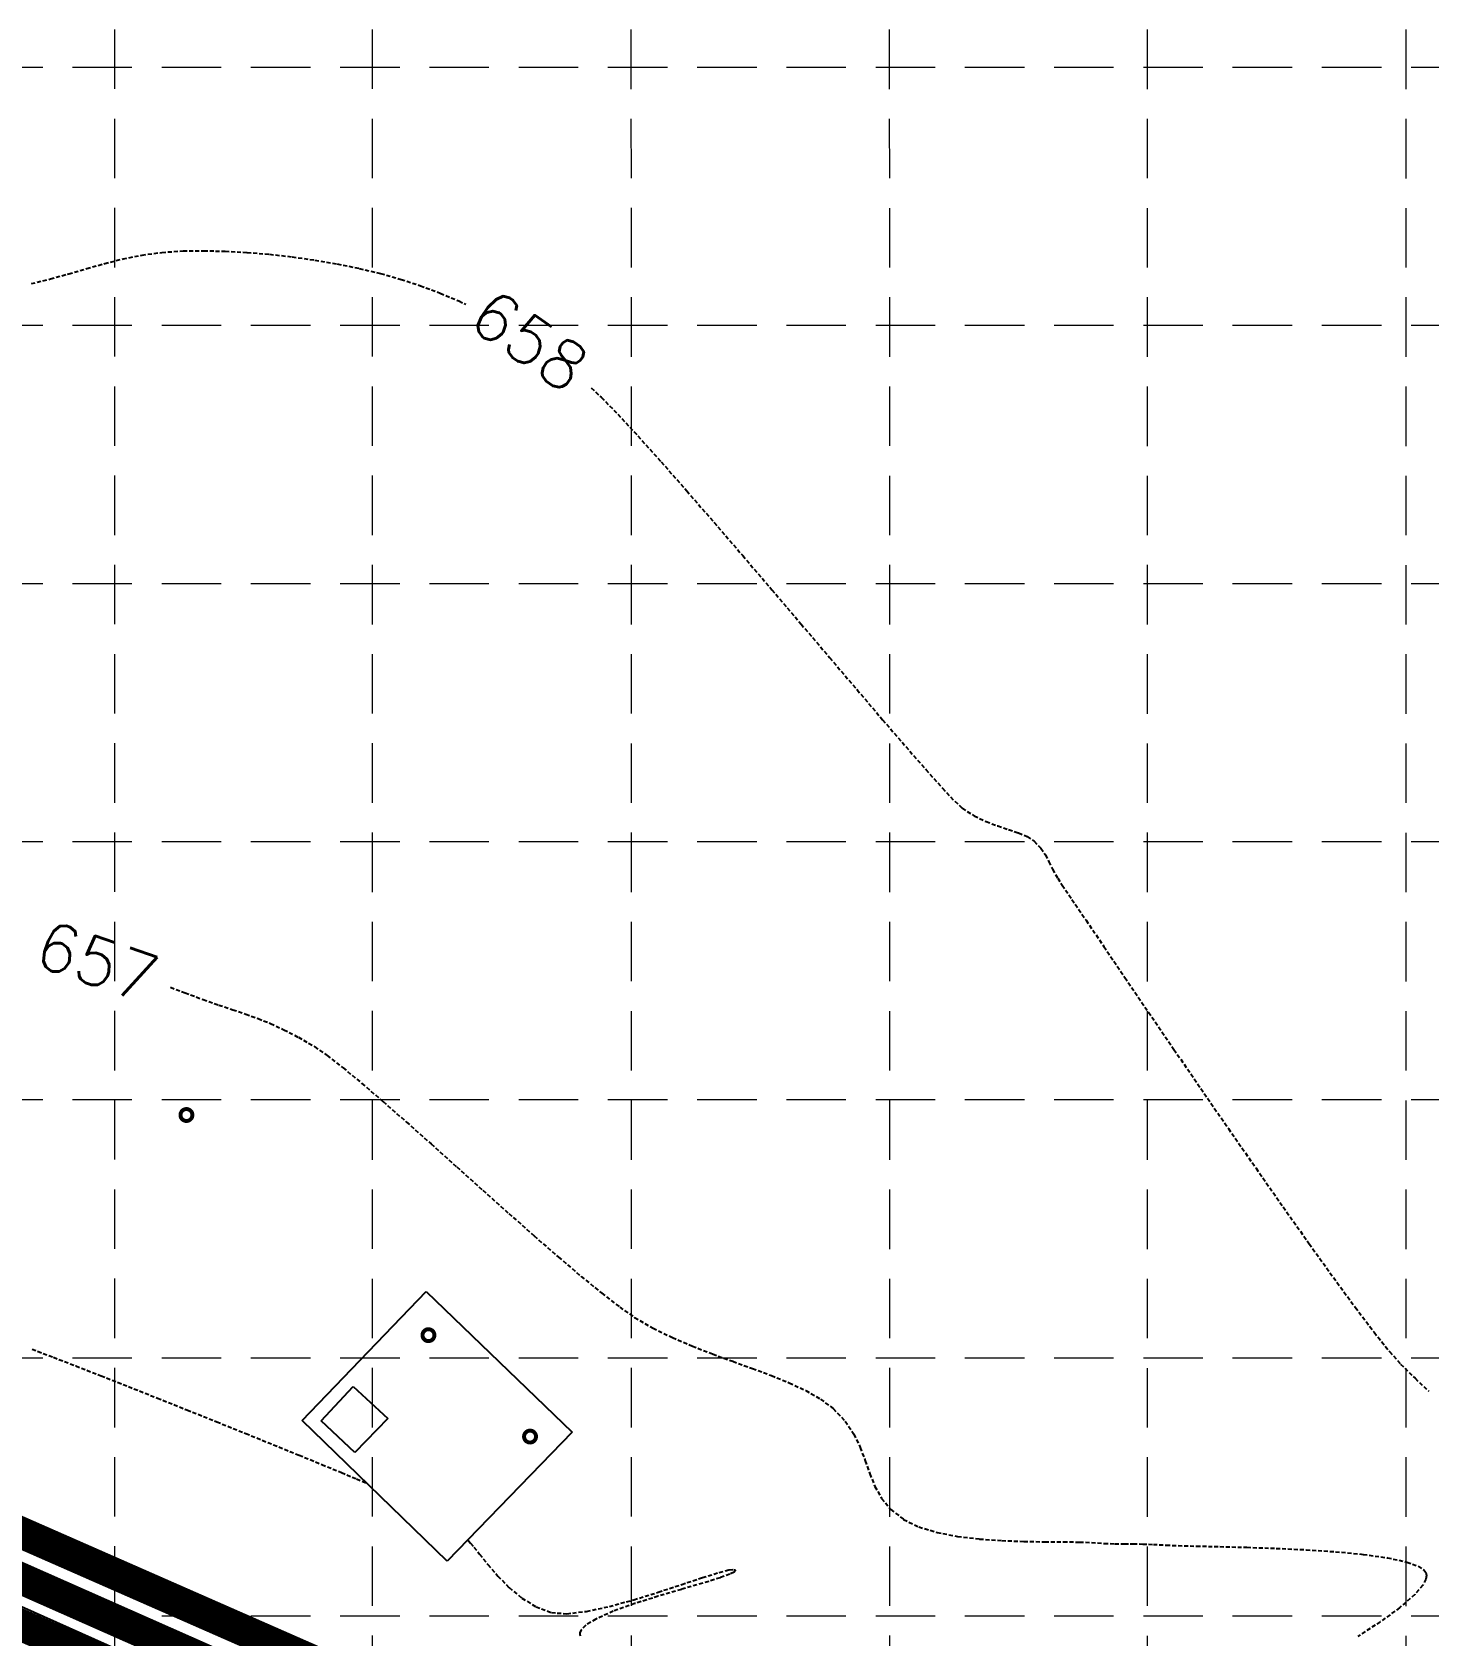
# Model space of a CAD drawing. Header units: inches. Extents: x 2507435 to 2508087, y 7097652 to 7098695.
# Drawn here: x 2507528.2 to 2507616.3, y 7098205.1 to 7098306.2 of the extents above; entities that cross this region are included whole.
import ezdxf

# ---------------------------------------------------------------- set-up
doc = ezdxf.new("R2010")
doc.units = ezdxf.units.IN
doc.header["$MEASUREMENT"] = 0
doc.linetypes.add('HIDDEN', pattern=[0.375, 0.25, -0.125])
for name, color, linetype in [('CONT-MNR', 8, 'HIDDEN'), ('E-CONCRETE', 7, 'Continuous'), ('E-FENCE', 7, 'FENCE_LINE'), ('E-UTILITIES', 5, 'Continuous'), ('GRID', 254, 'HIDDEN'), ('LIMITS OF DISTURBANCE', 1, 'HIDDEN'), ('SILT FENCE', 200, 'Continuous')]:
    doc.layers.add(name, color=color, linetype=linetype)
doc.styles.get("Standard").update_dxf_attribs({"font": 'ARIAL.TTF'})
doc.linetypes.add('FENCE_LINE', pattern='A,0.75,-0.2,["x",Standard,S=0.1,R=0,X=-0.1,Y=-0.05],-0.075', length=1.025)

msp = doc.modelspace()

# ---------------------------------------------------------------- linework, layer by layer
at = {"layer": 'CONT-MNR', "color": 35}
for points, elevation in [([(2507532.798995416, 7098291.620481621), (2507533.953174361, 7098291.909161873)], 658), ([(2507536.405726836, 7098292.32328088), (2507537.745926755, 7098292.41196875)], 658), ([(2507539.039742041, 7098292.425703757), (2507540.387351045, 7098292.394606726)], 658), ([(2507540.387351045, 7098292.394606726), (2507541.775174143, 7098292.319432582)], 658), ([(2507529.373889418, 7098290.648463176), (2507530.530266139, 7098290.97175683)], 658), ([(2507531.664997074, 7098291.301888125), (2507532.798995416, 7098291.620481621)], 658), ([(2507548.84221431, 7098291.308827588), (2507550.186149927, 7098290.985044221)], 658), ([(2507550.186149927, 7098290.985044221), (2507551.47524229, 7098290.622468228)], 658), ([(2507565.137068106, 7098282.120792419), (2507566.406641462, 7098280.748049762)], 658), ([(2507569.478232058, 7098277.287593003), (2507571.204204261, 7098275.298812404)], 658), ([(2507574.846389885, 7098271.051480513), (2507576.686558269, 7098268.891862726)], 658), ([(2507580.214933591, 7098264.748057216), (2507581.827095491, 7098262.862802995)], 658), ([(2507585.599207928, 7098258.547235478), (2507586.375045925, 7098257.720333856)], 658), ([(2507586.375045925, 7098257.720333856), (2507586.846746651, 7098257.281687258)], 658), ([(2507588.351040008, 7098256.438844885), (2507589.081992359, 7098256.162730544)], 658), ([(2507589.081992359, 7098256.162730544), (2507589.771072488, 7098255.936160589)], 658), ([(2507589.771072488, 7098255.936160589), (2507590.397473389, 7098255.723639887)], 658), ([(2507590.397473389, 7098255.723639887), (2507590.94038806, 7098255.489673304)], 658), ([(2507592.086583293, 7098254.33827982), (2507592.299322868, 7098253.906812504)], 658), ([(2507594.645611273, 7098250.222031997), (2507595.770153322, 7098248.560665051)], 658), ([(2507536.941915763, 7098245.990246296), (2507537.863216047, 7098245.647601789)], 657), ([(2507538.998423598, 7098245.220807382), (2507539.988725357, 7098244.874063303)], 657), ([(2507540.871857706, 7098244.578179311), (2507541.685557024, 7098244.303965164)], 657), ([(2507541.685557024, 7098244.303965164), (2507542.467559693, 7098244.022230621)], 657), ([(2507542.467559693, 7098244.022230621), (2507543.255602094, 7098243.703785442)], 657), ([(2507544.087420608, 7098243.319439383), (2507545.000751616, 7098242.840002204)], 657), ([(2507546.033331498, 7098242.236283666), (2507546.816144799, 7098241.69861962)], 657), ([(2507547.817550167, 7098240.920200996), (2507549.005605408, 7098239.936827321)], 657), ([(2507549.005605408, 7098239.936827321), (2507550.348368326, 7098238.784298115)], 657), ([(2507601.880983009, 7098239.609836256), (2507603.617853569, 7098237.093545774)], 658), ([(2507603.617853569, 7098237.093545774), (2507605.36078849, 7098234.584924764)], 658), ([(2507605.36078849, 7098234.584924764), (2507607.070987324, 7098232.143524622)], 658), ([(2507556.627652849, 7098233.198616569), (2507558.264821214, 7098231.737302629)], 657), ([(2507559.865044082, 7098230.321630321), (2507561.396379256, 7098228.987399172)], 657), ([(2507562.826884541, 7098227.770408707), (2507564.124617741, 7098226.706458453)], 657), ([(2507610.237974946, 7098227.700592511), (2507611.61716284, 7098225.818163333)], 658), ([(2507564.124617741, 7098226.706458453), (2507565.257636661, 7098225.831347936)], 657), ([(2507565.257636661, 7098225.831347936), (2507566.193999104, 7098225.180876682)], 657), ([(2507566.193999104, 7098225.180876682), (2507567.358036327, 7098224.506140852)], 657), ([(2507611.61716284, 7098225.818163333), (2507612.808412859, 7098224.241160596)], 658), ([(2507568.579668034, 7098223.907021488), (2507569.837938495, 7098223.368438953)], 657), ([(2507569.837938495, 7098223.368438953), (2507571.11189198, 7098222.875313599)], 657), ([(2507613.772924557, 7098223.029135694), (2507614.471897487, 7098222.241640021)], 658), ([(2507532.566291799, 7098221.501939576), (2507534.294425647, 7098220.820610926)], 656), ([(2507574.81829327, 7098221.517884251), (2507575.945421543, 7098221.055791236)], 657), ([(2507534.294425647, 7098220.820610926), (2507536.114932107, 7098220.097981433)], 656), ([(2507536.114932107, 7098220.097981433), (2507537.983371638, 7098219.352139317)], 656), ([(2507541.686291744, 7098217.863170072), (2507543.431893236, 7098217.156219374)], 656), ([(2507581.016908371, 7098215.324640108), (2507581.341127748, 7098214.529210337)], 657), ([(2507555.662427438, 7098211.137284119), (2507555.71986391, 7098211.086574282)], 656), ([(2507587.935272087, 7098211.21132857), (2507589.346671477, 7098211.110957486)], 657), ([(2507589.346671477, 7098211.110957486), (2507590.73619862, 7098211.058947798)], 657), ([(2507590.73619862, 7098211.058947798), (2507592.049801081, 7098211.037901171)], 657), ([(2507594.994536024, 7098210.986556305), (2507595.801220949, 7098210.93419668)], 657), ([(2507556.069442689, 7098210.699844667), (2507556.422252252, 7098210.260448698)], 656), ([(2507595.801220949, 7098210.93419668), (2507596.473092229, 7098210.90977066)], 657), ([(2507599.698910689, 7098210.826488882), (2507600.451073532, 7098210.7933374)], 657), ([(2507601.607517679, 7098210.764055978), (2507603.080431134, 7098210.731047364)], 657), ([(2507603.080431134, 7098210.731047364), (2507604.782001899, 7098210.686714301)], 657), ([(2507604.782001899, 7098210.686714301), (2507606.624417976, 7098210.623459538)], 657), ([(2507608.519867369, 7098210.533685818), (2507610.380538081, 7098210.409795888)], 657), ([(2507570.470595491, 7098208.775715787), (2507571.528982284, 7098209.105877209)], 656), ([(2507572.197052731, 7098208.991229838), (2507571.58043421, 7098208.764982697)], 656), ([(2507572.136112106, 7098209.259637444), (2507572.422230378, 7098209.292566741)], 656), ([(2507572.422230378, 7098209.292566741), (2507572.521864066, 7098209.268854059)], 656), ([(2507572.540350931, 7098209.20826162), (2507572.466868612, 7098209.130839389)], 656), ([(2507572.542242053, 7098209.242011697), (2507572.540350931, 7098209.20826162)], 656), ([(2507616.056994116, 7098209.100517995), (2507616.088791517, 7098209.012699167)], 657), ([(2507616.088791517, 7098209.012699167), (2507616.10079451, 7098208.911406153)], 657), ([(2507557.575958368, 7098208.876575738), (2507558.29151088, 7098208.149730631)], 656), ([(2507571.58043421, 7098208.764982697), (2507570.484790614, 7098208.425699571)], 656), ([(2507615.864793804, 7098208.302217457), (2507615.362259625, 7098207.711919215)], 657), ([(2507616.063523103, 7098208.687259345), (2507615.864793804, 7098208.302217457)], 657), ([(2507616.10079451, 7098208.911406153), (2507616.063523103, 7098208.687259345)], 657), ([(2507563.169940279, 7098206.647897945), (2507564.605496835, 7098206.958402025)], 656), ([(2507566.204679808, 7098207.137674898), (2507564.854076941, 7098206.655191352)], 656), ([(2507566.141061831, 7098207.380034124), (2507567.688914069, 7098207.85919597)], 656), ([(2507560.949737266, 7098206.57466695), (2507561.922113357, 7098206.502120161)], 656), ([(2507564.854076941, 7098206.655191352), (2507563.745104814, 7098206.164595033)], 656), ([(2507562.747761576, 7098205.296428663), (2507562.740645669, 7098205.203363814)], 656)]:
    msp.add_lwpolyline(points, dxfattribs=dict(at, elevation=elevation))
at = {"layer": 'CONT-MNR', "color": 35, "extrusion": (-0.197170473919284, 0.9803692183123893, 0), "elevation": 6464535.232422095}
msp.add_lwpolyline([(-3857882.681312188, 658.0000000000009), (-3857883.90051891, 658.0000000000009)], dxfattribs=at)
at = {"layer": 'CONT-MNR', "color": 35, "extrusion": (0.1368767251828471, -0.990588089017438, 0), "elevation": -6688260.456313306}
msp.add_lwpolyline([(3455525.434666262, 658.0000000000009), (3455526.703891833, 658.0000000000009)], dxfattribs=at)
at = {"layer": 'CONT-MNR', "color": 35, "extrusion": (0.01061529706075153, -0.9999436561468411, 0), "elevation": -7071274.208759351}
msp.add_lwpolyline([(2582746.944165335, 658), (2582748.238053524, 658)], dxfattribs=at)
at = {"layer": 'CONT-MNR', "color": 35, "extrusion": (-0.08348266517196909, -0.9965092295687908, 0), "elevation": -7282850.080913417}
msp.add_lwpolyline([(1906204.161494393, 658.0000000000009), (1906205.580906808, 658.0000000000009)], dxfattribs=at)
at = {"layer": 'CONT-MNR', "color": 35, "extrusion": (-0.1121167776695564, -0.9936950378083789, 0), "elevation": -7334675.399273019}
msp.add_lwpolyline([(1695895.576101315, 658.0000000000009), (1695897.012671258, 658.0000000000009)], dxfattribs=at)
at = {"layer": 'CONT-MNR', "color": 35, "extrusion": (-0.1407553689892517, -0.9900444061256545, 0), "elevation": -7380574.694965326}
msp.add_lwpolyline([(1483457.806048306, 658.0000000000009), (1483459.247385328, 658.0000000000009)], dxfattribs=at)
at = {"layer": 'CONT-MNR', "color": 35, "extrusion": (-0.1701323033982317, -0.9854212293940151, 0), "elevation": -7421422.05297609}
msp.add_lwpolyline([(1263340.365149332, 658.0000000000009), (1263341.798935435, 658.0000000000009)], dxfattribs=at)
at = {"layer": 'CONT-MNR', "color": 35, "extrusion": (0.2793511905676953, -0.9601889982333746, 0), "elevation": -6115219.258325508}
msp.add_lwpolyline([(4390619.261852041, 658), (4390620.443630771, 658)], dxfattribs=at)
at = {"layer": 'CONT-MNR', "color": 35, "extrusion": (-0.2010068325536017, -0.9795898393035569, 0), "elevation": -7457448.492791205}
msp.add_lwpolyline([(1029562.900799889, 658.0000000000009), (1029564.314860342, 658.0000000000009)], dxfattribs=at)
at = {"layer": 'CONT-MNR', "color": 35, "extrusion": (-0.2412758639470357, 0.9704565716592432, 0), "elevation": 6283576.491290703}
msp.add_lwpolyline([(-4146093.332840014, 658.0000000000009), (-4146094.568274691, 658.0000000000009)], dxfattribs=at)
at = {"layer": 'CONT-MNR', "color": 35, "extrusion": (-0.311827702950938, -0.9501386654969587, 0), "elevation": -7526284.395897578}
msp.add_lwpolyline([(169077.9526691888, 658), (169079.2373969136, 658)], dxfattribs=at)
at = {"layer": 'CONT-MNR', "color": 35, "extrusion": (-0.35141395442285, -0.9362201838440011, 0), "elevation": -7526751.585276761}
msp.add_lwpolyline([(-146816.7905379063, 658), (-146815.4508023206, 658)], dxfattribs=at)
at = {"layer": 'CONT-MNR', "color": 35, "extrusion": (-0.3877081856416759, -0.9217821666676135, 0), "elevation": -7515276.098790297}
msp.add_lwpolyline([(-440646.5272889473, 658.0000000000009), (-440645.2553808303, 658.0000000000009)], dxfattribs=at)
at = {"layer": 'CONT-MNR', "color": 35, "extrusion": (-0.426046344523453, -0.9047013387401409, 0), "elevation": -7490166.488092155}
msp.add_lwpolyline([(-755611.7143080668, 658), (-755611.230697874, 658)], dxfattribs=at)
at = {"layer": 'CONT-MNR', "color": 35, "extrusion": (0.6778459709501636, 0.7352039442675958, 0), "elevation": 6918428.017420141}
msp.add_lwpolyline([(2967972.510203067, 658.0000000000009), (2967971.646857781, 658.0000000000009)], dxfattribs=at)
at = {"layer": 'CONT-MNR', "color": 35, "extrusion": (0.7161194679224314, 0.6979777271965731, 0), "elevation": 6750159.033408819}
msp.add_lwpolyline([(3332994.89235507, 658), (3332993.400337016, 658)], dxfattribs=at)
at = {"layer": 'CONT-MNR', "color": 35, "extrusion": (0.7444463819595852, 0.6676822480696063, 0), "elevation": 6606144.786234707}
msp.add_lwpolyline([(3610031.845448827, 658), (3610029.659186084, 658)], dxfattribs=at)
at = {"layer": 'CONT-MNR', "color": 35, "extrusion": (0.7509352388276407, 0.6603758528950574, 0), "elevation": 6570553.20289294}
msp.add_lwpolyline([(3674410.658167182, 658.0000000000009), (3674408.21734236, 658.0000000000009)], dxfattribs=at)
at = {"layer": 'CONT-MNR', "color": 35, "extrusion": (0.7581504794786159, 0.6520796350648783, 0), "elevation": 6529757.077233866}
msp.add_lwpolyline([(3746424.705529128, 658), (3746421.941970787, 658)], dxfattribs=at)
at = {"layer": 'CONT-MNR', "color": 35, "extrusion": (0.7600526237526515, 0.6498615307330559, 0), "elevation": 6518782.132328048}
msp.add_lwpolyline([(3765485.940248148, 658), (3765483.108682619, 658)], dxfattribs=at)
at = {"layer": 'CONT-MNR', "color": 35, "extrusion": (0.7615481882214493, 0.648108291118566, 0), "elevation": 6510087.403880024}
msp.add_lwpolyline([(3780492.572932696, 658), (3780489.792241929, 658)], dxfattribs=at)
at = {"layer": 'CONT-MNR', "color": 35, "extrusion": (0.7612088769444764, 0.6485067815072785, 0), "elevation": 6512065.145306946}
msp.add_lwpolyline([(3777082.024351763, 658), (3777079.362565287, 658)], dxfattribs=at)
at = {"layer": 'CONT-MNR', "color": 35, "extrusion": (0.7576258684234973, 0.6526890863922435, 0), "elevation": 6532767.56229108}
msp.add_lwpolyline([(3741156.27394863, 658), (3741154.036873227, 658)], dxfattribs=at)
at = {"layer": 'CONT-MNR', "color": 35, "extrusion": (0.7533690354440282, 0.6575979747795264, 0), "elevation": 6556937.770872505}
msp.add_lwpolyline([(3698628.478157938, 658), (3698626.546818376, 658)], dxfattribs=at)
at = {"layer": 'CONT-MNR', "color": 35, "extrusion": (0.7455695245309043, 0.6664278536276538, 0), "elevation": 6600056.611050287}
msp.add_lwpolyline([(3621121.924881228, 658.0000000000009), (3621120.36139203, 658.0000000000009)], dxfattribs=at)
at = {"layer": 'CONT-MNR', "color": 35, "extrusion": (-0.5392379405508682, -0.8421534560105174, 0), "elevation": -7330007.868416855}
msp.add_lwpolyline([(-1715876.708843034, 658), (-1715875.815566659, 658)], dxfattribs=at)
at = {"layer": 'CONT-MNR', "color": 35, "extrusion": (-0.4329117065810421, -0.9014363284808804, 0), "elevation": -7484190.575299571}
msp.add_lwpolyline([(-812487.9064309723, 658), (-812487.0721872798, 658)], dxfattribs=at)
at = {"layer": 'CONT-MNR', "color": 35, "extrusion": (-0.5527167668851117, -0.833369171258494, 0), "elevation": -7301454.852051782}
msp.add_lwpolyline([(-1833575.840930219, 658), (-1833575.314607132, 658)], dxfattribs=at)
at = {"layer": 'CONT-MNR', "color": 35, "extrusion": (0.7172807560701759, 0.6967842686021241, 0), "elevation": 6744599.597274179}
msp.add_lwpolyline([(3344191.630773602, 658.0000000000009), (3344191.015593056, 658.0000000000009)], dxfattribs=at)
at = {"layer": 'CONT-MNR', "color": 35, "extrusion": (0.8325633587304809, 0.5539298274144663, 0), "elevation": 6019664.090479095}
msp.add_lwpolyline([(4520716.924794213, 658.0000000000009), (4520716.421254491, 658.0000000000009)], dxfattribs=at)
at = {"layer": 'CONT-MNR', "color": 35, "extrusion": (0.9010350341684402, 0.4337463166426637, 0), "elevation": 5338269.999775221}
msp.add_lwpolyline([(5308116.527988268, 658), (5308115.997517273, 658)], dxfattribs=at)
at = {"layer": 'CONT-MNR', "color": 35, "extrusion": (0.860380701131109, 0.5096518901379069, 0), "elevation": 5775122.495293198}
msp.add_lwpolyline([(4829200.989600395, 658.0000000000009), (4829200.340183659, 658.0000000000009)], dxfattribs=at)
at = {"layer": 'CONT-MNR', "color": 35, "extrusion": (0.8299762371221516, 0.5577987502787668, 0), "elevation": 6040639.066601244}
msp.add_lwpolyline([(4492649.043529033, 658), (4492648.520868166, 658)], dxfattribs=at)
at = {"layer": 'CONT-MNR', "color": 35, "extrusion": (0.8293620062126441, 0.5587116095544626, 0), "elevation": 6045578.530956566}
msp.add_lwpolyline([(4485999.475149897, 658.0000000000009), (4485998.386918498, 658.0000000000009)], dxfattribs=at)
at = {"layer": 'CONT-MNR', "color": 35, "extrusion": (0.8287729101649796, 0.5595850814457716, 0), "elevation": 6050301.440575618}
msp.add_lwpolyline([(4479626.522330504, 658), (4479624.939595307, 658)], dxfattribs=at)
at = {"layer": 'CONT-MNR', "color": 35, "extrusion": (0.8273955055458294, 0.5616196910744508, 0), "elevation": 6061289.633760963}
msp.add_lwpolyline([(4464743.794568309, 658), (4464741.436017377, 658)], dxfattribs=at)
at = {"layer": 'CONT-MNR', "color": 35, "extrusion": (0.8265526847691416, 0.5628593601432991, 0), "elevation": 6067975.655594431}
msp.add_lwpolyline([(4455650.295741568, 658), (4455647.655872893, 658)], dxfattribs=at)
at = {"layer": 'CONT-MNR', "color": 35, "extrusion": (-0.351912407148352, -0.9360329362234283, 0), "elevation": -7526625.401019868}
msp.add_lwpolyline([(-150822.6835803199, 657), (-150821.470794416, 657)], dxfattribs=at)
at = {"layer": 'CONT-MNR', "color": 35, "extrusion": (-0.3176831765239581, -0.9481969201350782, 0), "elevation": -7527137.196830553}
msp.add_lwpolyline([(122648.7150875996, 657.0000000000009), (122649.6464683386, 657.0000000000009)], dxfattribs=at)
at = {"layer": 'CONT-MNR', "color": 35, "extrusion": (0.8255671515374304, 0.5643038882573587, 0), "elevation": 6075757.94749701}
msp.add_lwpolyline([(4445029.803454553, 658.0000000000009), (4445026.953322684, 658.0000000000009)], dxfattribs=at)
at = {"layer": 'CONT-MNR', "color": 35, "extrusion": (-0.4194448386290356, -0.9077808256112609, 0), "elevation": -7495425.606013634}
msp.add_lwpolyline([(-701021.9980574348, 657.0000000000009), (-701021.0817365665, 657.0000000000009)], dxfattribs=at)
at = {"layer": 'CONT-MNR', "color": 35, "extrusion": (0.5047317623949764, 0.8632762292740727, 0), "elevation": 7393381.920902866}
msp.add_lwpolyline([(1418004.625557929, 657.0000000000009), (1418003.42944034, 657.0000000000009)], dxfattribs=at)
at = {"layer": 'CONT-MNR', "color": 35, "extrusion": (-0.613718439455385, -0.7895249692520477, 0), "elevation": -7143166.777711962}
msp.add_lwpolyline([(-2376550.995239182, 657), (-2376549.726874775, 657)], dxfattribs=at)
at = {"layer": 'CONT-MNR', "color": 35, "extrusion": (0.8243970680582786, 0.5660119028579823, 0), "elevation": 6084947.74704514}
msp.add_lwpolyline([(4432438.399805289, 658), (4432435.410458702, 658)], dxfattribs=at)
at = {"layer": 'CONT-MNR', "color": 35, "extrusion": (-0.6595346198980563, -0.7516741881666062, 0), "elevation": -6989379.141486347}
msp.add_lwpolyline([(-2796673.346151048, 657), (-2796671.39646537, 657)], dxfattribs=at)
at = {"layer": 'CONT-MNR', "color": 35, "extrusion": (-0.6643686561305315, -0.7474050366108804, 0), "elevation": -6971197.28615027}
msp.add_lwpolyline([(-2841689.652446772, 657), (-2841687.570106398, 657)], dxfattribs=at)
at = {"layer": 'CONT-MNR', "color": 35, "extrusion": (-0.6667923874036036, -0.745243525366442, 0), "elevation": -6961932.004494452}
msp.add_lwpolyline([(-2864311.891767725, 657), (-2864309.724378518, 657)], dxfattribs=at)
at = {"layer": 'CONT-MNR', "color": 35, "extrusion": (-0.6672593744929206, -0.7448254340121021, 0), "elevation": -6960135.289751915}
msp.add_lwpolyline([(-2868672.895386205, 657), (-2868670.690612319, 657)], dxfattribs=at)
at = {"layer": 'CONT-MNR', "color": 35, "extrusion": (-0.6625976550671775, -0.7489755319764977, 0), "elevation": -6977904.117753552}
msp.add_lwpolyline([(-2825171.918903608, 657), (-2825169.782354683, 657)], dxfattribs=at)
at = {"layer": 'CONT-MNR', "color": 35, "extrusion": (0.8161684521800064, 0.5778140338085366, 0), "elevation": 6148087.929562741}
msp.add_lwpolyline([(4344422.584900864, 658), (4344419.748932536, 658)], dxfattribs=at)
at = {"layer": 'CONT-MNR', "color": 35, "extrusion": (0.8122673124790253, 0.5832853616182232, 0), "elevation": 6177142.139933397}
msp.add_lwpolyline([(4303008.61347142, 658.0000000000009), (4303005.993269678, 658.0000000000009)], dxfattribs=at)
at = {"layer": 'CONT-MNR', "color": 35, "extrusion": (-0.6479763172229792, -0.7616604836264944, 0), "elevation": -7031280.922270393}
msp.add_lwpolyline([(-2689573.852170961, 657.0000000000009), (-2689571.974030613, 657.0000000000009)], dxfattribs=at)
at = {"layer": 'CONT-MNR', "color": 35, "extrusion": (0.4403233001607542, 0.8978392903719142, 0), "elevation": 7477205.187959975}
msp.add_lwpolyline([(874121.1425267686, 657.0000000000009), (874119.7818916077, 657.0000000000009)], dxfattribs=at)
at = {"layer": 'CONT-MNR', "color": 35, "extrusion": (0.7824749197049009, 0.622682101904984, 0), "elevation": 6382081.321192622}
msp.add_lwpolyline([(3992736.82884314, 658), (3992735.279879879, 658)], dxfattribs=at)
at = {"layer": 'CONT-MNR', "color": 35, "extrusion": (-0.3541067095116534, -0.9352050247292459, 0), "elevation": -7526226.54930997}
msp.add_lwpolyline([(-168475.4621469858, 656), (-168474.0237157177, 656)], dxfattribs=at)
at = {"layer": 'CONT-MNR', "color": 35, "extrusion": (-0.3602050209878142, -0.9328731654706166, 0), "elevation": -7524966.189383429}
msp.add_lwpolyline([(-217608.402506609, 656), (-217606.890972082, 656)], dxfattribs=at)
at = {"layer": 'CONT-MNR', "color": 35, "extrusion": (-0.3640178746921731, -0.9313919620141637, 0), "elevation": -7524013.127005579}
msp.add_lwpolyline([(-248385.5370387658, 656), (-248383.8284974005, 656)], dxfattribs=at)
at = {"layer": 'CONT-MNR', "color": 35, "extrusion": (-0.3426646337927048, -0.939457795085927, 0), "elevation": -7527736.748236235}
msp.add_lwpolyline([(-76552.7143491283, 657), (-76551.36390977446, 657)], dxfattribs=at)
at = {"layer": 'CONT-MNR', "color": 35, "extrusion": (-0.3388314576310802, -0.9408470881708662, 0), "elevation": -7527986.292876613}
msp.add_lwpolyline([(-45858.87399970368, 657), (-45857.55343193468, 657)], dxfattribs=at)
at = {"layer": 'CONT-MNR', "color": 35, "extrusion": (-0.7013890440881418, -0.7127786534634176, 0), "elevation": -6818274.608766028}
msp.add_lwpolyline([(-3191241.246104612, 658.0000000000009), (-3191239.963692202, 658.0000000000009)], dxfattribs=at)
at = {"layer": 'CONT-MNR', "color": 35, "extrusion": (0.3504405495438571, 0.9365849781175223, 0), "elevation": 7526843.542345983}
msp.add_lwpolyline([(138949.0193904522, 657.0000000000009), (138947.7431921363, 657.0000000000009)], dxfattribs=at)
at = {"layer": 'CONT-MNR', "color": 35, "extrusion": (-0.4283240553102963, -0.9036252008673409, 0), "elevation": -7488186.525281648}
msp.add_lwpolyline([(-774430.0107337814, 657), (-774428.8619913133, 657)], dxfattribs=at)
at = {"layer": 'CONT-MNR', "color": 35, "extrusion": (-0.6837261711026538, -0.7297386675716894, 0), "elevation": -6894368.850813955}
msp.add_lwpolyline([(-3023335.789378339, 658), (-3023334.593812584, 658)], dxfattribs=at)
at = {"layer": 'CONT-MNR', "color": 35, "extrusion": (-0.5008982089405509, -0.865506201179488, 0), "elevation": -7399594.735064374}
msp.add_lwpolyline([(-1385162.537936421, 657), (-1385161.465753134, 657)], dxfattribs=at)
at = {"layer": 'CONT-MNR', "color": 35, "extrusion": (-0.3723279312631644, -0.9281012399524592, 0), "elevation": -7521492.612087617}
msp.add_lwpolyline([(-315616.2154390854, 656.0000000000009), (-315614.1984898774, 656.0000000000009)], dxfattribs=at)
at = {"layer": 'CONT-MNR', "color": 35, "extrusion": (-0.5996299878647712, -0.8002773754475971, 0), "elevation": -7184163.80592308}
msp.add_lwpolyline([(-2249547.718779162, 657), (-2249546.72290671, 657)], dxfattribs=at)
at = {"layer": 'CONT-MNR', "color": 35, "extrusion": (0.721609653119501, 0.6923001578251687, 0), "elevation": 6723591.433298776}
msp.add_lwpolyline([(3386146.524730856, 657), (3386145.427667766, 657)], dxfattribs=at)
at = {"layer": 'CONT-MNR', "color": 35, "extrusion": (-0.373838268050963, -0.9274939079803471, 0), "elevation": -7520968.866676421}
msp.add_lwpolyline([(-327857.8082965375, 656.0000000000009), (-327855.834173548, 656.0000000000009)], dxfattribs=at)
at = {"layer": 'CONT-MNR', "color": 35, "extrusion": (0.8311427886234317, 0.5560590480508932, 0), "elevation": 6031185.290296439}
msp.add_lwpolyline([(4505270.981123764, 657), (4505269.994258683, 657)], dxfattribs=at)
at = {"layer": 'CONT-MNR', "color": 35, "extrusion": (0.3770664016204704, 0.9261862279093716, 0), "elevation": 7519781.351571441}
msp.add_lwpolyline([(354047.008512212, 656.0000000000009), (354045.2639641431, 656.0000000000009)], dxfattribs=at)
at = {"layer": 'CONT-MNR', "color": 35, "extrusion": (0.9018981963117448, 0.4319486583954412, 0), "elevation": 5327647.55747607}
msp.add_lwpolyline([(5318724.022768535, 657), (5318723.097064411, 657)], dxfattribs=at)
at = {"layer": 'CONT-MNR', "color": 35, "extrusion": (0.3791126687774584, 0.9253505197342426, 0), "elevation": 7518980.421090603}
msp.add_lwpolyline([(370665.6871538698, 656.0000000000009), (370664.1293530939, 656.0000000000009)], dxfattribs=at)
at = {"layer": 'CONT-MNR', "color": 35, "extrusion": (0.9365376805745852, 0.3505669306480241, 0), "elevation": 4836843.687867215}
msp.add_lwpolyline([(5768672.899295498, 657.0000000000009), (5768672.007023263, 657.0000000000009)], dxfattribs=at)
at = {"layer": 'CONT-MNR', "color": 35, "extrusion": (0.943959866669706, 0.3300602522523896, 0), "elevation": 4709894.582976805}
msp.add_lwpolyline([(5872778.439777922, 657), (5872777.568456061, 657)], dxfattribs=at)
at = {"layer": 'CONT-MNR', "color": 35, "extrusion": (-0.3818845356020855, -0.9242100418562761, 0), "elevation": -7517835.64779926}
msp.add_lwpolyline([(-393199.2398409243, 656), (-393197.9167568609, 656)], dxfattribs=at)
at = {"layer": 'CONT-MNR', "color": 35, "extrusion": (-0.3862531635252924, -0.9223928087678828, 0), "elevation": -7515891.078854553}
msp.add_lwpolyline([(-428764.1774423802, 656.0000000000009), (-428763.1370354663, 656.0000000000009)], dxfattribs=at)
at = {"layer": 'CONT-MNR', "color": 35, "extrusion": (-0.3949953008505709, -0.9186831403187756, 0), "elevation": -7511480.389458884}
msp.add_lwpolyline([(-500118.8815277787, 656.0000000000009), (-500118.1717285425, 656.0000000000009)], dxfattribs=at)
at = {"layer": 'CONT-MNR', "color": 35, "extrusion": (0.8724088605803543, 0.4887768202164339, 0), "elevation": 5657078.907427335}
msp.add_lwpolyline([(4966897.615232825, 657.0000000000009), (4966896.750435003, 657.0000000000009)], dxfattribs=at)
at = {"layer": 'CONT-MNR', "color": 35, "extrusion": (0.7682048231401281, 0.6402041468971009, 0), "elevation": 6470642.299544458}
msp.add_lwpolyline([(3847517.81356332, 657.0000000000009), (3847516.902900722, 657.0000000000009)], dxfattribs=at)
at = {"layer": 'CONT-MNR', "color": 35, "extrusion": (-0.6167029923738827, -0.7871959217355605, 0), "elevation": -7134117.921304391}
msp.add_lwpolyline([(-2403530.647128152, 657), (-2403529.624295233, 657)], dxfattribs=at)
at = {"layer": 'CONT-MNR', "color": 35, "extrusion": (-0.4386549118923754, -0.8986555893515004, 0), "elevation": -7478811.95416232}
msp.add_lwpolyline([(-860212.139079683, 657), (-860211.0726377196, 657)], dxfattribs=at)
at = {"layer": 'CONT-MNR', "color": 35, "extrusion": (-0.2904192954856907, -0.9568994893977084, 0), "elevation": -7520526.226742299}
msp.add_lwpolyline([(338048.2333794804, 657), (338049.4380007973, 657)], dxfattribs=at)
at = {"layer": 'CONT-MNR', "color": 35, "extrusion": (0.7128811207834266, 0.701284897620479, 0), "elevation": 6765457.367140271}
msp.add_lwpolyline([(3301669.71867201, 656), (3301669.536950306, 656)], dxfattribs=at)
at = {"layer": 'CONT-MNR', "color": 35, "extrusion": (0.7567837842554903, 0.6536652842915397, 0), "elevation": 6537531.68654088}
msp.add_lwpolyline([(3732708.743699708, 656.0000000000009), (3732708.403862031, 656.0000000000009)], dxfattribs=at)
at = {"layer": 'CONT-MNR', "color": 35, "extrusion": (0.1893143152826403, 0.9819165392379666, 0), "elevation": 7444573.182405584}
msp.add_lwpolyline([(-1118446.369505069, 657.0000000000009), (-1118447.68630393, 657.0000000000009)], dxfattribs=at)
at = {"layer": 'CONT-MNR', "color": 35, "extrusion": (-0.1195883749197043, -0.9928235596439402, 0), "elevation": -7347149.688083203}
msp.add_lwpolyline([(1640727.44722879, 657.0000000000009), (1640728.836417422, 657.0000000000009)], dxfattribs=at)
at = {"layer": 'CONT-MNR', "color": 35, "extrusion": (-0.006321048635685548, -0.9999800219725119, 0), "elevation": -7113919.840951192}
msp.add_lwpolyline([(2462673.815861247, 657.0000000000009), (2462674.999510238, 657.0000000000009)], dxfattribs=at)
at = {"layer": 'CONT-MNR', "color": 35, "extrusion": (-0.01131936010238612, -0.9999359339912095, 0), "elevation": -7126140.627168464}
msp.add_lwpolyline([(2427085.375200246, 657.0000000000009), (2427086.374860083, 657.0000000000009)], dxfattribs=at)
at = {"layer": 'CONT-MNR', "color": 35, "extrusion": (-0.04270147940309227, -0.9990878758431548, 0), "elevation": -7198814.552855565}
msp.add_lwpolyline([(2202202.884115652, 657.0000000000009), (2202203.646324687, 657.0000000000009)], dxfattribs=at)
at = {"layer": 'CONT-MNR', "color": 35, "extrusion": (0.7798661155063411, 0.6259463570347307, 0), "elevation": 6398657.140429255}
msp.add_lwpolyline([(3966057.855295543, 656.0000000000009), (3966057.009505649, 656.0000000000009)], dxfattribs=at)
at = {"layer": 'CONT-MNR', "color": 35, "extrusion": (-0.01244195542704412, -0.9999225958768767, 0), "elevation": -7128860.882526676}
msp.add_lwpolyline([(2419086.751034958, 657.0000000000009), (2419087.342100252, 657.0000000000009)], dxfattribs=at)
at = {"layer": 'CONT-MNR', "color": 35, "extrusion": (-0.002027170780864177, -0.9999979452872018, 0), "elevation": -7103279.645130416}
msp.add_lwpolyline([(2493202.625982201, 657.0000000000009), (2493203.190113071, 657.0000000000009)], dxfattribs=at)
at = {"layer": 'CONT-MNR', "color": 35, "extrusion": (-0.009801197100717788, -0.9999519671141175, 0), "elevation": -7122447.412322564}
msp.add_lwpolyline([(2437906.216984925, 657.0000000000009), (2437906.808215109, 657.0000000000009)], dxfattribs=at)
at = {"layer": 'CONT-MNR', "color": 35, "extrusion": (-0.03168060299191148, -0.9994980437169795, 0), "elevation": -7174090.127574516}
msp.add_lwpolyline([(2281463.913429218, 657.0000000000009), (2281464.586002588, 657.0000000000009)], dxfattribs=at)
at = {"layer": 'CONT-MNR', "color": 35, "extrusion": (-0.05896562725445736, -0.9982600136249516, 0), "elevation": -7233722.225512934}
msp.add_lwpolyline([(2084685.247193537, 657.0000000000009), (2084686.055832212, 657.0000000000009)], dxfattribs=at)
at = {"layer": 'CONT-MNR', "color": 35, "extrusion": (-0.02531210929397256, -0.9996795972325784, 0), "elevation": -7159409.163638664}
msp.add_lwpolyline([(2327126.321556809, 657.0000000000009), (2327127.478371602, 657.0000000000009)], dxfattribs=at)
at = {"layer": 'CONT-MNR', "color": 35, "extrusion": (-0.04730972926175, -0.9988802678585557, 0), "elevation": -7208896.719373895}
msp.add_lwpolyline([(2168984.353843769, 657), (2168986.251417936, 657)], dxfattribs=at)
at = {"layer": 'CONT-MNR', "color": 35, "extrusion": (-0.09484994012274105, -0.9954915815107189, 0), "elevation": -7304055.401188764}
msp.add_lwpolyline([(1823040.191186794, 657.0000000000009), (1823041.937138308, 657.0000000000009)], dxfattribs=at)
at = {"layer": 'CONT-MNR', "color": 35, "extrusion": (-0.1393085346029381, -0.9902490253399808, 0), "elevation": -7378327.545567139}
msp.add_lwpolyline([(1494319.188970292, 657), (1494320.731690677, 657)], dxfattribs=at)
at = {"layer": 'CONT-MNR', "color": 35, "extrusion": (-0.2158769700875046, -0.976420572184875, 0), "elevation": -7472174.334388759}
msp.add_lwpolyline([(916145.4771690711, 657), (916146.7363218579, 657)], dxfattribs=at)
at = {"layer": 'CONT-MNR', "color": 35, "extrusion": (0.7574532737145637, 0.6528893766474457, 0), "elevation": 6533702.863678319}
msp.add_lwpolyline([(3739404.804588134, 656), (3739403.84839703, 656)], dxfattribs=at)
at = {"layer": 'CONT-MNR', "color": 35, "extrusion": (0.2455066196961157, -0.9693949142044159, 0), "elevation": -6265342.397470181}
msp.add_lwpolyline([(4173484.410679318, 656), (4173485.036977037, 656)], dxfattribs=at)
at = {"layer": 'CONT-MNR', "color": 35, "extrusion": (0.4595517541353574, -0.8881509923831173, 0), "elevation": -5151922.157926912}
msp.add_lwpolyline([(5489097.432218791, 656.0000000000009), (5489097.128423735, 656.0000000000009)], dxfattribs=at)
at = {"layer": 'CONT-MNR', "color": 35, "extrusion": (0.7964795481233802, 0.6046654690166922, 0), "elevation": 6289272.26583117}
msp.add_lwpolyline([(4137335.995915767, 656), (4137335.96221451, 656)], dxfattribs=at)
at = {"layer": 'CONT-MNR', "color": 35, "extrusion": (-0.348046924441513, -0.9374771135269404, 0), "elevation": -7527176.8398203}
msp.add_lwpolyline([(-119678.5195604246, 657), (-119677.7623729589, 657)], dxfattribs=at)
at = {"layer": 'CONT-MNR', "color": 35, "extrusion": (-0.5518032760656321, -0.8339743068723616, 0), "elevation": -7303434.837975917}
msp.add_lwpolyline([(-1825528.283038472, 657), (-1825527.871506438, 657)], dxfattribs=at)
at = {"layer": 'CONT-MNR', "color": 35, "extrusion": (0.7920554097639728, 0.6104492017061085, 0), "elevation": 6319266.942507437}
msp.add_lwpolyline([(4091402.90750493, 657), (4091402.697523664, 657)], dxfattribs=at)
at = {"layer": 'CONT-MNR', "color": 35, "extrusion": (-0.6390430085430787, -0.7691710038945896, 0), "elevation": -7062173.483085323}
msp.add_lwpolyline([(-2607319.162863238, 656.0000000000009), (-2607318.118601828, 656.0000000000009)], dxfattribs=at)
at = {"layer": 'CONT-MNR', "color": 35, "extrusion": (0.2830319688828908, -0.9591104756962434, 0), "elevation": -6098243.452661852}
msp.add_lwpolyline([(4414055.628206638, 656), (4414054.098226814, 656)], dxfattribs=at)
at = {"layer": 'CONT-MNR', "color": 35, "extrusion": (0.3117448202172963, -0.9501658629248295, 0), "elevation": -5962753.557389532}
msp.add_lwpolyline([(4595434.749909506, 656.0000000000009), (4595436.299552935, 656.0000000000009)], dxfattribs=at)
at = {"layer": 'CONT-MNR', "color": 35, "extrusion": (0.2800674018242885, -0.9599803385670941, 0), "elevation": -6111851.777156295}
msp.add_lwpolyline([(4395195.1543631, 656), (4395193.755786801, 656)], dxfattribs=at)
at = {"layer": 'CONT-MNR', "color": 35, "extrusion": (0.3142729167248032, -0.9493326781551792, 0), "elevation": -5950500.061467831}
msp.add_lwpolyline([(4611291.986838562, 656.0000000000009), (4611293.365979054, 656.0000000000009)], dxfattribs=at)
at = {"layer": 'CONT-MNR', "color": 35, "extrusion": (-0.5238902285798881, -0.851785787858962, 0), "elevation": -7359837.960098577}
msp.add_lwpolyline([(-1582778.341358914, 656), (-1582777.299692948, 656)], dxfattribs=at)
at = {"layer": 'CONT-MNR', "color": 35, "extrusion": (-0.3503738023619785, -0.9366099500957745, 0), "elevation": -7526834.570282171}
msp.add_lwpolyline([(-138420.1247524149, 656), (-138419.0915213209, 656)], dxfattribs=at)
at = {"layer": 'CONT-MNR', "color": 35, "extrusion": (0.264777980096375, -0.9643094012069383, 0), "elevation": -6180919.810494969}
msp.add_lwpolyline([(4297517.023966089, 656.0000000000009), (4297518.616364747, 656.0000000000009)], dxfattribs=at)
at = {"layer": 'CONT-MNR', "color": 35, "extrusion": (-0.3005757955501712, 0.9537579310964507, 0), "elevation": 6016257.647256514}
msp.add_lwpolyline([(-4525161.95421044, 656.0000000000009), (-4525160.412849331, 656.0000000000009)], dxfattribs=at)
at = {"layer": 'CONT-MNR', "color": 35, "extrusion": (0.659279979856181, -0.7518975383393894, 0), "elevation": -3683904.299696152}
msp.add_lwpolyline([(6565176.055314139, 657), (6565174.794855637, 657)], dxfattribs=at)
at = {"layer": 'CONT-MNR', "color": 35, "extrusion": (0.1160361667439939, -0.9932449889163096, 0), "elevation": -6759290.165208784}
msp.add_lwpolyline([(3314271.986799759, 656), (3314273.243113091, 656)], dxfattribs=at)
at = {"layer": 'CONT-MNR', "color": 35, "extrusion": (0.5265324134404291, -0.8501550550320789, 0), "elevation": -4714262.261924572}
msp.add_lwpolyline([(5869253.616657984, 656), (5869252.874299327, 656)], dxfattribs=at)
at = {"layer": 'CONT-MNR', "color": 35, "extrusion": (0.5449835306170604, -0.8384467492668592, 0), "elevation": -4584859.843561342}
msp.add_lwpolyline([(5970905.488851239, 657), (5970903.807017816, 657)], dxfattribs=at)
at = {"layer": 'CONT-MNR', "color": 35, "extrusion": (-0.5908101891180366, 0.8068105852269848, 0), "elevation": 4245384.301180609}
msp.add_lwpolyline([(-6216862.803023469, 657.0000000000009), (-6216861.288237378, 657.0000000000009)], dxfattribs=at)
at = {"layer": 'CONT-MNR', "color": 35, "extrusion": (0.9858909039620721, 0.16738914386796, 0), "elevation": 3660345.789106939}
msp.add_lwpolyline([(6578317.164100762, 656.0000000000009), (6578317.061156821, 656.0000000000009)], dxfattribs=at)
at = {"layer": 'CONT-MNR', "color": 35, "extrusion": (0.9149124882180572, -0.4036522499660365, 0), "elevation": -571006.0657068146}
msp.add_lwpolyline([(7506420.221049347, 656.0000000000009), (7506420.014703118, 656.0000000000009)], dxfattribs=at)
at = {"layer": 'CONT-MNR', "color": 35, "extrusion": (0.7139660446975117, -0.7001803246442952, 0), "elevation": -3179709.104713538}
msp.add_lwpolyline([(6823624.255927266, 656), (6823623.851843996, 656)], dxfattribs=at)
at = {"layer": 'E-CONCRETE'}
for p, q in [((2507545.237805, 7098218.672097), (2507553.056924, 7098226.81606)), ((2507553.056924, 7098226.81606), (2507562.268067, 7098217.944042)), ((2507554.38715, 7098209.823179), (2507545.237805, 7098218.672097)), ((2507562.268067, 7098217.944042), (2507554.38715, 7098209.823179))]:
    msp.add_line(p, q, dxfattribs=at)
at = {"layer": 'E-FENCE'}
msp.add_line((2507556.766090411, 7098193.916775085), (2507524.389090997, 7098208.335763039), dxfattribs=at)
at = {"layer": 'E-UTILITIES', "color": 7}
for p, q in [((2507546.429985, 7098218.659655), (2507548.467143, 7098220.820947)), ((2507548.467143, 7098220.820947), (2507550.645593, 7098218.81596)), ((2507548.55186, 7098216.663433), (2507546.429985, 7098218.659655)), ((2507550.645593, 7098218.81596), (2507548.55186, 7098216.663433))]:
    msp.add_line(p, q, dxfattribs=at)
at = {"layer": 'E-UTILITIES', "color": 7, "const_width": 0.25}
for points in [[(2507537.573460265, 7098237.934088726, 1), (2507538.323353735, 7098237.946729275, 1)], [(2507552.826198265, 7098224.054866726, 1), (2507553.576091735, 7098224.067507275, 1)], [(2507559.229479265, 7098217.662282726, 1), (2507559.979372735, 7098217.674923276, 1)]]:
    msp.add_lwpolyline(points, format="xyb", close=True, dxfattribs=at)
at = {"layer": 'GRID', "color": 252, "linetype": 'HIDDEN', "lineweight": 0, "ltscale": 15}
for p, q in [((2507533.4766539, 7097734.500899841), (2507533.407950135, 7098677.671436389)), ((2507549.64747935, 7097734.498357451), (2507549.6984917, 7098677.6411957)), ((2507566.041226586, 7097734.495780011), (2507565.953665767, 7098677.581225679)), ((2507582.370130949, 7097734.493212765), (2507582.203919664, 7098677.59513652)), ((2507598.511880365, 7097734.490674945), (2507598.515531369, 7098677.585328811)), ((2507614.827784741, 7097734.488109743), (2507614.810382277, 7098677.581492077)), ((2507452.013975376, 7098303.997146043), (2508070.315568645, 7098303.997146043)), ((2507452.013975376, 7098287.726051483), (2508070.315568645, 7098287.726051483)), ((2507452.013975376, 7098271.454956924), (2508070.315568645, 7098271.454956924)), ((2507452.013975376, 7098255.183862365), (2508070.315568645, 7098255.183862365)), ((2507452.013975376, 7098238.912767804), (2508070.315568645, 7098238.912767804)), ((2507452.013975376, 7098222.641673245), (2508070.315568645, 7098222.641673245)), ((2507452.013975376, 7098206.370578685), (2508070.315568645, 7098206.370578685))]:
    msp.add_line(p, q, dxfattribs=at)
at = {"layer": 'LIMITS OF DISTURBANCE', "ltscale": 30, "const_width": 2}
msp.add_lwpolyline([(2507593.952299864, 7098097.97960352), (2507588.421720634, 7098097.97960352), (2507589.559658111, 7098192.525641226), (2507555.747696429, 7098193.279551562), (2507477.171476516, 7098228.105195397), (2507474.689650608, 7098367.533608538), (2507479.163266086, 7098367.473582235), (2507482.07278632, 7098231.589823687), (2507557.058051486, 7098198.634559885), (2507595.236934249, 7098197.036448122), (2507593.664788769, 7098099.68671054)], close=True, dxfattribs=at)
at = {"layer": 'SILT FENCE', "ltscale": 30, "const_width": 2}
msp.add_lwpolyline([(2507477.080325868, 7098365.915133762), (2507479.727443282, 7098229.887006703), (2507556.489361111, 7098195.898828743), (2507592.356567822, 7098194.765079192), (2507591.647731329, 7098175.774767491), (2507591.477811586, 7098099.052652479)], dxfattribs=at)

# ---------------------------------------------------------------- texts
at = {"layer": 'CONT-MNR', "color": 35, "char_height": 3, "width": 12, "attachment_point": 1}
for s, insert, rotation in [('\\Ftxt.shx;\\W1.0000000000;\\T1.0000000000;\\o\\l658', (2507557.258328413, 7098290.188771206, 658), 325.33179662726036), ('\\Ftxt.shx;\\W1.0000000000;\\T1.0000000000;\\o\\l657', (2507529.164953259, 7098250.278253572, 657), 340.9736639418066)]:
    msp.add_mtext(s, dxfattribs=dict(at, insert=insert, rotation=rotation))

doc.saveas('drawing.dxf')
